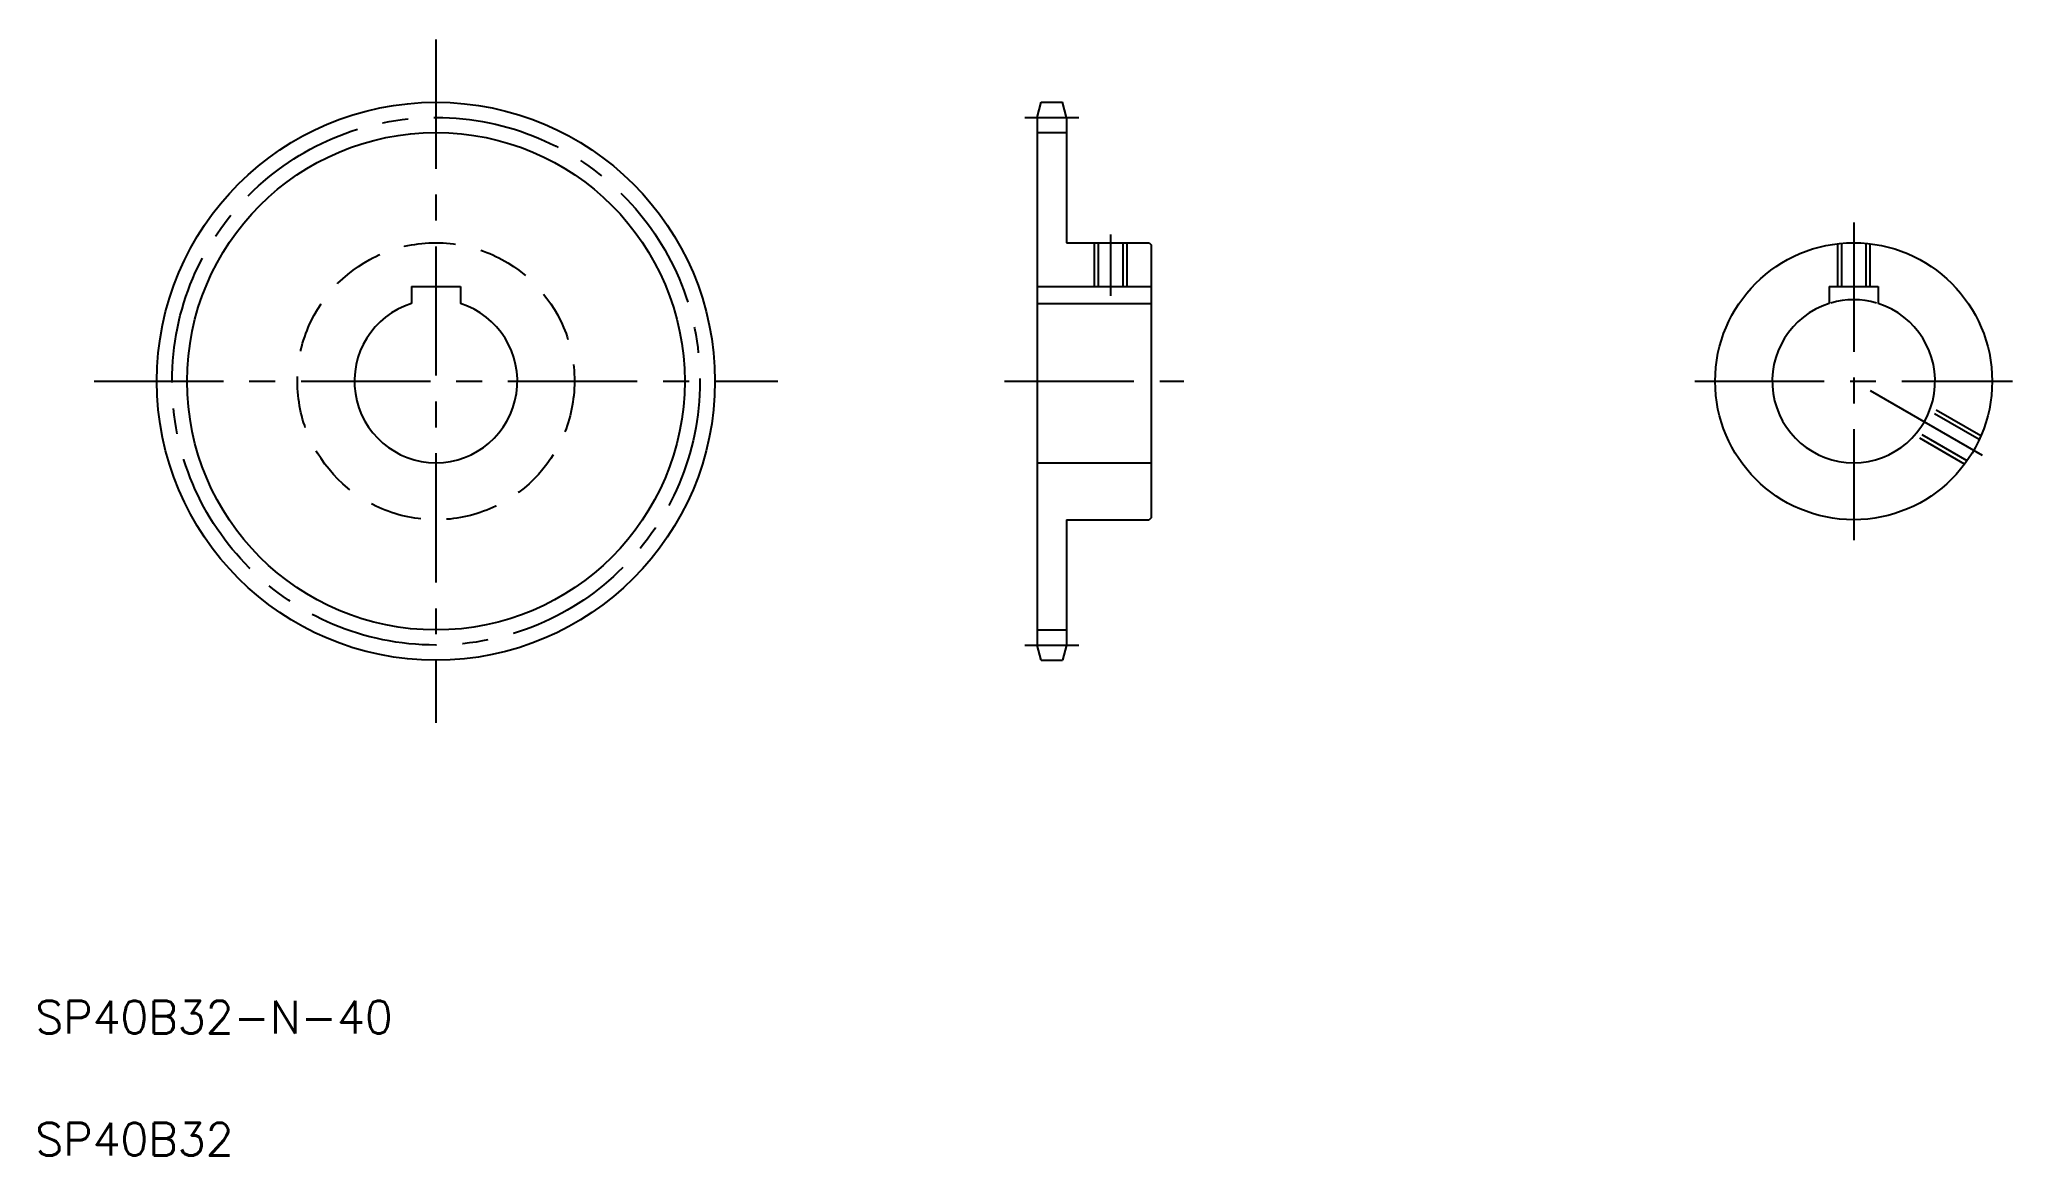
# Model space of a CAD drawing. Extents: x 21 to 505, y 20 to 294.
import ezdxf

# ---------------------------------------------------------------- set-up
doc = ezdxf.new("R2010")
doc.units = 0
doc.linetypes.add('CENTER', pattern=[50.8, 31.75, -6.35, 6.35, -6.35])
doc.linetypes.add('DASHED', pattern=[19.05, 12.7, -6.35])
doc.layers.get('0').update_dxf_attribs({"linetype": 'CONTINUOUS'})
doc.layers.add('CENTER', color=1, linetype='CENTER')
doc.styles.get("Standard").update_dxf_attribs({"font": 'txt', "bigfont": 'BIGFONT'})

msp = doc.modelspace()

# ---------------------------------------------------------------- linework, layer by layer
at = {"color": 7, "linetype": 'CONTINUOUS'}
for p, q in [((265.94, 274.9), (266.94, 278.61)), ((266.94, 278.61), (272.15, 278.61)), ((273.14, 274.9), (272.15, 278.61)), ((265.94, 274.9), (265.94, 145.33)), ((273.14, 274.9), (273.14, 244.11)), ((265.94, 271.18), (273.14, 271.18)), ((273.14, 244.11), (293.44, 244.11)), ((280.94, 244.11), (280.94, 233.41)), ((286.94, 244.11), (286.94, 233.41)), ((293.44, 244.11), (293.94, 243.61)), ((293.94, 243.61), (293.94, 176.61)), ((112.35, 233.41), (124.35, 233.41)), ((112.35, 233.41), (112.35, 229.19)), ((124.35, 233.41), (124.35, 229.19)), ((265.94, 233.41), (293.94, 233.41)), ((460.39, 233.41), (472.39, 233.41)), ((460.39, 233.41), (460.39, 229.19)), ((472.39, 233.41), (472.39, 229.19)), ((265.94, 229.19), (293.94, 229.19)), ((265.94, 190.11), (293.94, 190.11)), ((273.14, 176.11), (293.44, 176.11)), ((273.14, 176.11), (273.14, 145.33)), ((278.22, 176.11), (278.22, 176.11)), ((283.29, 176.11), (283.29, 176.11)), ((293.94, 176.61), (293.44, 176.11)), ((265.94, 149.04), (273.14, 149.04)), ((266.94, 141.61), (265.94, 145.33)), ((273.14, 145.33), (272.15, 141.61)), ((266.94, 141.61), (272.15, 141.61))]:
    msp.add_line(p, q, dxfattribs=at)
at = {"color": 3, "linetype": 'CONTINUOUS'}
for p, q in [((279.94, 244.11), (279.94, 233.41)), ((287.94, 244.11), (287.94, 233.41))]:
    msp.add_line(p, q, dxfattribs=at)
at = {"color": 3, "linetype": 'DASHED'}
for p, q in [((462.39, 243.88), (462.39, 233.41)), ((463.39, 243.98), (463.39, 233.41)), ((469.39, 243.98), (469.39, 233.41)), ((470.39, 243.88), (470.39, 233.41)), ((497.63, 196.7), (485.36, 203.78)), ((497.22, 195.78), (485.01, 202.83)), ((493.63, 189.77), (481.36, 196.85)), ((494.22, 190.58), (482.01, 197.63))]:
    msp.add_line(p, q, dxfattribs=at)
at = {"color": 7, "linetype": 'CONTINUOUS'}
for centre, radius in [((118.35, 210.11), 68.5), ((466.39, 210.11), 34)]:
    msp.add_circle(centre, radius, dxfattribs=at)
at = {"color": 3, "linetype": 'CONTINUOUS'}
msp.add_circle((118.35, 210.11), 61.07, dxfattribs=at)
at = {"color": 3, "linetype": 'DASHED'}
msp.add_circle((118.35, 210.11), 34, dxfattribs=at)
at = {"color": 7, "linetype": 'CONTINUOUS'}
for centre in [(118.35, 210.11), (466.39, 210.11)]:
    msp.add_arc(centre, 20, 107.4576, 72.5424, dxfattribs=at)
at = {"color": 3, "linetype": 'CONTINUOUS'}
msp.add_arc((466.39, 210.11), 20, 73.7398, 106.2602, dxfattribs=at)
at = {"layer": 'CENTER', "color": 1, "linetype": 'CENTER'}
for p, q in [((118.35, 294.03), (118.35, 126.2)), ((262.94, 274.9), (276.14, 274.9)), ((466.39, 249.11), (466.39, 171.11)), ((283.94, 246.11), (283.94, 231.11)), ((34.44, 210.11), (202.27, 210.11)), ((257.94, 210.11), (301.94, 210.11)), ((427.39, 210.11), (505.39, 210.11)), ((498, 191.86), (466.39, 210.11)), ((262.94, 145.33), (276.14, 145.33))]:
    msp.add_line(p, q, dxfattribs=at)
msp.add_circle((118.35, 210.11), 64.78, dxfattribs=at)

# ---------------------------------------------------------------- texts
at = {"color": 7, "linetype": 'CONTINUOUS'}
for s, p in [('SP40B32-N-40', (20, 50)), ('SP40B32', (20, 20))]:
    msp.add_text(s, height=8, dxfattribs=at).set_placement(p)

doc.saveas('drawing.dxf')
